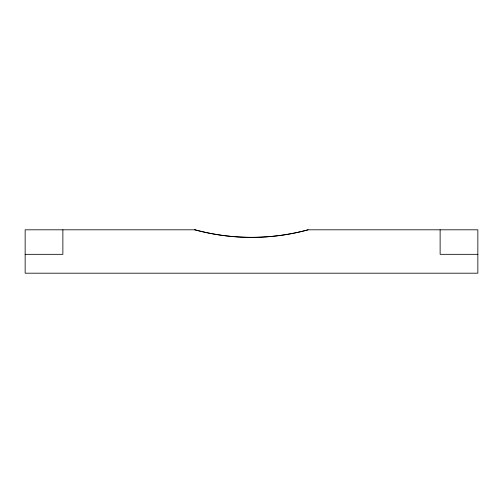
<?xml version="1.0" encoding="UTF-8"?>
<svg xmlns="http://www.w3.org/2000/svg" width="503" height="503" viewBox="0 0 503 503"><rect width="100%" height="100%" fill="white"/><g stroke="black" fill="none" stroke-linecap="round" stroke-linejoin="round"><path stroke-width="0.75" d="M194.913 229.808L25.15 229.808L25.15 273.192L477.85 273.192L477.85 229.808L308.088 229.808A215.976 215.976 0 0 1 194.913 229.808A215.976 215.976 0 0 0 308.088 229.808M25.15 254.329L62.875 254.329L62.875 229.808M477.85 254.329L440.125 254.329L440.125 229.808"/></g></svg>
